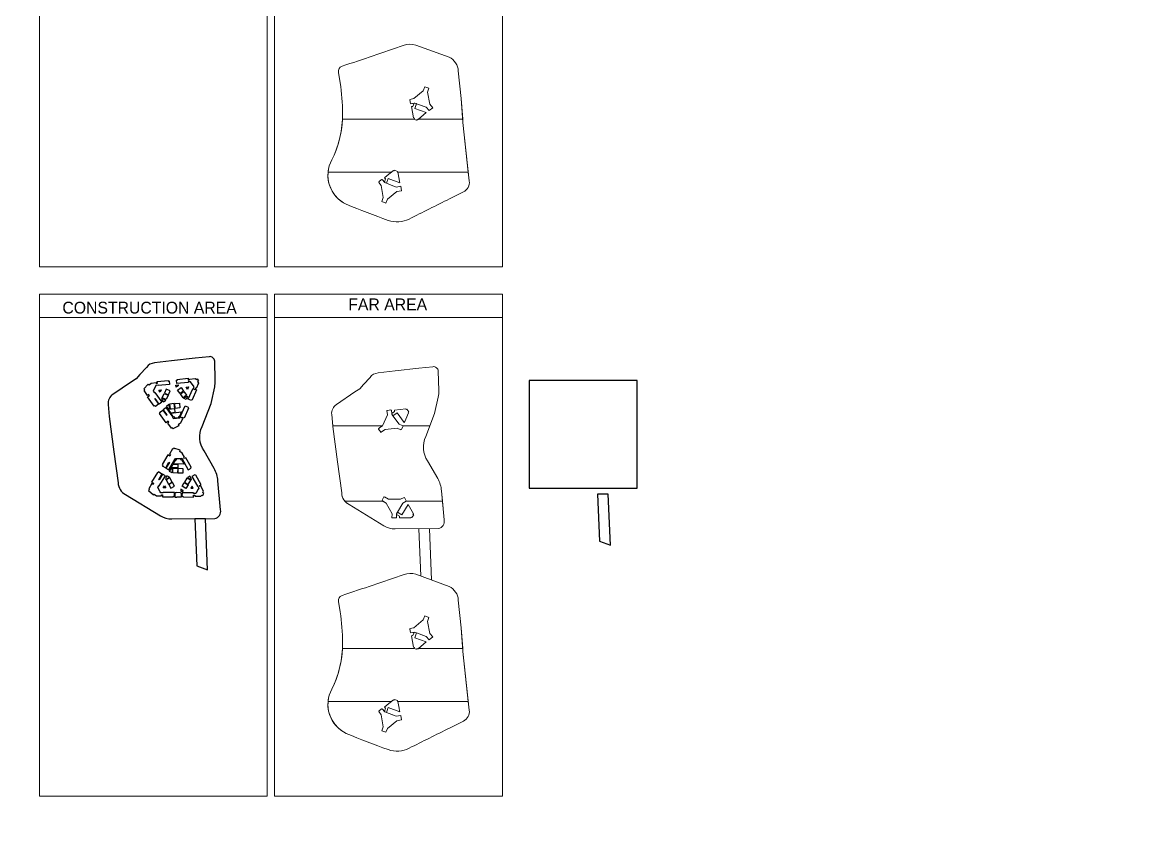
# Model space of a CAD drawing. Header units: metres. Extents: x 256329 to 886268, y -249371 to 355.
# Drawn here: x 282652 to 283279, y -927 to -465 of the extents above; entities that cross this region are included whole.
import ezdxf

# ---------------------------------------------------------------- set-up
doc = ezdxf.new("R2010")
doc.units = ezdxf.units.M
doc.header["$MEASUREMENT"] = 0
doc.linetypes.add('CONTINOUS', pattern=[0])
doc.layers.get('0').update_dxf_attribs({"lineweight": 18})
doc.layers.add('A-AREA-BUP LOBBY', color=49, linetype='Continuous', lineweight=0, plot=False)
doc.layers.add('A_TEXT', color=4, linetype='Continuous', lineweight=0, transparency=0.3)
doc.layers.add('BLK_1_FLR_3_BLT_UP_AREA', color=7, linetype='Continuous', plot=False)
doc.layers.add('BLK_1_FLR_3_BLT_UP_AREA_DEDUCT', color=7, linetype='Continuous', plot=False)
doc.layers.add('BLK_1_FLR_3_STILT_FLOOR', color=7, linetype='Continuous')
doc.styles.get("Standard").update_dxf_attribs({"font": 'arial.ttf'})

msp = doc.modelspace()

# ---------------------------------------------------------------- linework, layer by layer
for p, q in [((282662.263042, -632.159345, 101311.467758), (282791.068192, -632.159345, 101311.467758)), ((282795.14986, -632.159345, 101311.467758), (282923.95501, -632.159345, 101311.467758)), ((282876.648549, -751.551898, -0.201981), (282877.759115, -778.244037, -0.201981)), ((282883.86951, -780.477237, -0.201981), (282882.664518, -751.515607, -0.201981))]:
    msp.add_line(p, q)
at = {"elevation": 101311.467758}
for points in [[(282662.263042, -319.524509), (282791.068192, -319.524509), (282791.068192, -603.468754), (282662.263042, -603.468754)], [(282795.14986, -319.524509), (282923.95501, -319.524509), (282923.95501, -603.468754), (282795.14986, -603.468754)], [(282662.263042, -618.813182), (282791.068192, -618.813182), (282791.068192, -902.757427), (282662.263042, -902.757427)], [(282795.14986, -618.813182), (282923.95501, -618.813182), (282923.95501, -902.757427), (282795.14986, -902.757427)]]:
    msp.add_lwpolyline(points, close=True, dxfattribs=at)
at = {"layer": 'A-AREA-BUP LOBBY', "color": 30, "true_color": 0xf26722}
for points, elevation in [([(282833.325132, -489.929773, 0.004672), (282868.378525, -478.134716, -0.144172), (282875.042175, -477.962389), (282893.907709, -484.857282, -0.26933), (282899.030819, -492.63664), (282900.674254, -508.241982), (282901.682907, -521.76633), (282905.19447, -554.873105, -0.334868), (282901.977957, -561.011443), (282894.11954, -564.941849, 0.001277), (282871.224519, -576.39285, -0.202785), (282859.44527, -577.147405, -0.015567), (282835.716282, -568.017283, -0.430968), (282827.539238, -542.931731, 0.117898), (282833.570252, -516.77677, 0.042938), (282832.210322, -499.274393), (282831.255488, -493.471901, -0.370217)], 101113.153553), ([(282827.466515, -686.97441), (282828.160579, -693.687209), (282830.710732, -713.636176), (282833.146944, -731.176397, 0.281271), (282837.364318, -737.854744), (282857.011423, -749.851313, 0.139446), (282863.41649, -751.631371), (282887.733623, -751.484682, 0.402239), (282891.058633, -746.468339), (282889.475543, -730.129539, 0.126137), (282887.370798, -723.157734), (282881.680753, -713.209907, -0.264211), (282880.626369, -699.412453), (282885.639644, -686.418157), (282887.718107, -677.046777, 0.062728), (282888.069599, -673.276727), (282887.719656, -662.455418, 0.440797), (282884.543437, -659.898667), (282876.720535, -660.69092), (282863.369532, -662.204426), (282853.644149, -663.419151, 0.219816), (282849.141227, -665.948358), (282845.437478, -670.043962), (282843.334968, -672.349944), (282840.625571, -674.176882), (282830.14583, -681.242677, 0.27692)], 101113.047509), ([(282833.325132, -789.218446, 0.004672), (282868.378525, -777.423389, -0.144172), (282875.042175, -777.251062), (282893.907709, -784.145955, -0.26933), (282899.030819, -791.925313), (282900.674254, -807.530655), (282901.682907, -821.055003), (282905.19447, -854.161778, -0.334868), (282901.977957, -860.300116), (282894.11954, -864.230522, 0.001277), (282871.224519, -875.681523, -0.202785), (282859.44527, -876.436078, -0.015567), (282835.716282, -867.305956, -0.430968), (282827.539238, -842.220404, 0.117898), (282833.570252, -816.065443, 0.042938), (282832.210322, -798.563066), (282831.255488, -792.760574, -0.370217)], 101113.153553)]:
    msp.add_lwpolyline(points, format="xyb", close=True, dxfattribs=dict(at, elevation=elevation))
for points in [[(282899.030819, -492.63664, 0.26933), (282893.907709, -484.857282), (282875.042175, -477.962389, 0.144172), (282868.378525, -478.134716, -0.004672), (282833.325132, -489.929773, 0.370217), (282831.255488, -493.471901), (282832.210322, -499.274393, -0.042938), (282833.570252, -516.77677, -0.013685), (282833.509351, -519.93459), (282873.996497, -519.93459), (282874.203065, -519.355964), (282873.761517, -519.198332), (282872.600625, -512.809679), (282873.423644, -512.657692), (282874.065206, -510.858425), (282872.18132, -511.204081), (282872.132093, -510.937159), (282871.9848, -510.963446), (282871.626473, -508.995791), (282871.772657, -508.969169), (282871.723, -508.697421), (282873.982855, -508.283942), (282879.256033, -503.802607), (282880.071686, -501.586953), (282882.460694, -502.44739), (282881.665506, -504.661492), (282882.909672, -511.466042), (282884.599867, -513.430825), (282882.656745, -515.07913), (282880.956683, -513.125962), (282875.415947, -511.150667), (282874.43278, -513.906832), (282880.902514, -516.217277), (282876.527466, -519.93459), (282901.546295, -519.93459), (282900.674254, -508.241982)], [(282901.682907, -521.76633), (282901.546295, -519.93459), (282876.527466, -519.93459), (282876.319893, -520.110957), (282875.953449, -519.980844), (282875.797453, -520.41783), (282875.338321, -520.25492), (282875.288159, -520.396283), (282873.996497, -519.93459), (282833.509351, -519.93459, -0.104045), (282827.539238, -542.931731, 0.101948), (282825.405986, -549.93875), (282861.212841, -549.93875), (282862.405429, -548.968528), (282862.843693, -549.135794), (282862.97738, -548.78551), (282864.709349, -549.459588), (282864.57952, -549.799323), (282864.942522, -549.93875), (282904.671094, -549.93875)], [(282894.11954, -564.941849), (282901.977957, -561.011443, 0.334868), (282905.19447, -554.873105), (282904.671094, -549.93875), (282864.942522, -549.93875), (282865.556329, -553.776552), (282865.557568, -553.776408), (282865.776865, -555.148607), (282865.89466, -555.891956), (282859.472428, -553.430561), (282858.40319, -556.170586), (282863.934178, -558.286061), (282866.465673, -557.89093), (282866.867173, -560.40136), (282864.338911, -560.817007), (282858.969675, -565.178331), (282858.138283, -567.354756), (282855.742705, -566.46481), (282856.582323, -564.264147), (282855.489867, -557.433403), (282854.042886, -555.644299), (282854.248476, -555.477245), (282854.154211, -555.36281), (282855.704795, -554.101471), (282855.799451, -554.217833), (282856.02091, -554.038807), (282857.225533, -555.528951), (282857.90967, -553.734452), (282857.36732, -553.07176), (282858.871525, -551.843512), (282861.212841, -549.93875), (282825.405986, -549.93875, 0.315172), (282835.716282, -568.017283, 0.015567), (282859.44527, -577.147405, 0.202785), (282871.224519, -576.39285, -0.001277)], [(282888.069599, -673.276727), (282887.719656, -662.455418, 0.440797), (282884.543437, -659.898667), (282876.720535, -660.69092), (282863.369532, -662.204426), (282853.644149, -663.419151, 0.219816), (282849.141227, -665.948358), (282845.437478, -670.043962), (282843.334968, -672.349944), (282840.625571, -674.176882), (282830.14583, -681.242677, 0.27692), (282827.466515, -686.97441), (282828.130163, -693.39303), (282856.065834, -693.39303), (282856.128855, -693.347406), (282858.917496, -687.047254), (282858.681919, -684.762023), (282858.954006, -684.733581), (282858.938412, -684.584394), (282860.927587, -684.376466), (282860.943181, -684.525653), (282861.218102, -684.497597), (282861.412125, -686.398802), (282862.963281, -685.273981), (282862.87345, -684.417445), (282869.349337, -683.764481), (282869.609172, -684.122676), (282869.894814, -683.913085), (282871.003616, -685.406912), (282870.698664, -685.624592), (282870.92683, -685.940265), (282869.309445, -689.566311), (282869.455557, -689.6306), (282868.887549, -690.897607), (282868.750255, -690.837197), (282868.471873, -691.447881), (282864.475429, -685.936021), (282862.060871, -687.602293), (282862.10215, -687.659224), (282865.539547, -692.39457), (282867.267641, -693.164783), (282867.595771, -693.312165), (282867.782291, -693.39303), (282882.948697, -693.39303), (282885.639644, -686.418157), (282887.718107, -677.046777, 0.062728)], [(282881.680753, -713.209907, -0.264211), (282880.626369, -699.412453), (282882.948697, -693.39303), (282867.782291, -693.39303), (282866.917805, -695.354588), (282866.776801, -695.292668), (282866.612002, -695.66216), (282864.480248, -694.719906), (282857.599028, -695.437032), (282855.690583, -696.821348), (282855.371122, -697.053062), (282853.973594, -695.138299), (282853.867211, -694.987355), (282854.513966, -694.516494), (282856.065834, -693.39303), (282828.130163, -693.39303), (282828.160579, -693.687209), (282830.710732, -713.636176), (282833.146944, -731.176397, 0.176993), (282835.004452, -736.033882), (282856.57225, -736.033882), (282856.062186, -735.729977), (282856.227784, -735.452043), (282855.983581, -735.306462), (282857.006623, -733.5879), (282857.250738, -733.733429), (282857.369357, -733.534534), (282859.49374, -734.800744), (282866.411599, -734.899145), (282868.36994, -733.810779), (282868.476113, -734.001075), (282868.606974, -733.927757), (282869.584598, -735.672653), (282869.452992, -735.744641), (282869.614861, -736.033882), (282890.047623, -736.033882), (282889.475543, -730.129539, 0.126137), (282887.370798, -723.157734)], [(282891.058633, -746.468339), (282890.047623, -736.033882), (282869.614861, -736.033882), (282867.647532, -737.144736), (282864.648382, -742.197798), (282867.164723, -743.69916), (282870.681253, -737.796015), (282873.622658, -743.058654), (282873.42413, -743.393015), (282873.808091, -743.624889), (282872.857961, -745.21894), (282872.472882, -744.989415), (282872.232464, -745.392221), (282865.739736, -745.291365), (282865.749969, -744.432262), (282864.085418, -743.440506), (282864.083468, -745.211809), (282864.087857, -745.403854), (282861.717466, -745.369236), (282861.531745, -745.365218), (282861.56157, -743.041075), (282858.189828, -736.997662), (282856.57225, -736.033882), (282835.004452, -736.033882, 0.099333), (282837.364318, -737.854744), (282857.011423, -749.851313, 0.139446), (282863.41649, -751.631371), (282887.733623, -751.484682, 0.402239)], [(282899.030819, -791.925313, 0.26933), (282893.907709, -784.145955), (282875.042175, -777.251062, 0.144172), (282868.378525, -777.423389, -0.004672), (282833.325132, -789.218446, 0.370217), (282831.255488, -792.760574), (282832.210322, -798.563066, -0.042938), (282833.570252, -816.065443, -0.013685), (282833.509351, -819.223263), (282873.996497, -819.223263), (282874.203065, -818.644637), (282873.761517, -818.487005), (282872.600625, -812.098352), (282873.423644, -811.946365), (282874.065206, -810.147098), (282872.18132, -810.492754), (282872.132093, -810.225832), (282871.9848, -810.252119), (282871.626473, -808.284464), (282871.772657, -808.257842), (282871.723, -807.986094), (282873.982855, -807.572615), (282879.256033, -803.09128), (282880.071686, -800.875626), (282882.460694, -801.736063), (282881.665506, -803.950165), (282882.909672, -810.754715), (282884.599867, -812.719498), (282882.656745, -814.367803), (282880.956683, -812.414635), (282875.415947, -810.43934), (282874.43278, -813.195505), (282880.902514, -815.50595), (282876.527466, -819.223263), (282901.546295, -819.223263), (282900.674254, -807.530655)], [(282901.682907, -821.055003), (282901.546295, -819.223263), (282876.527466, -819.223263), (282876.319893, -819.39963), (282875.953449, -819.269517), (282875.797453, -819.706503), (282875.338321, -819.543593), (282875.288159, -819.684956), (282873.996497, -819.223263), (282833.509351, -819.223263, -0.104045), (282827.539238, -842.220404, 0.101948), (282825.405986, -849.227423), (282861.212841, -849.227423), (282862.405429, -848.257201), (282862.843693, -848.424467), (282862.97738, -848.074183), (282864.709349, -848.748261), (282864.57952, -849.087996), (282864.942522, -849.227423), (282904.671094, -849.227423)], [(282894.11954, -864.230522), (282901.977957, -860.300116, 0.334868), (282905.19447, -854.161778), (282904.671094, -849.227423), (282864.942522, -849.227423), (282865.556329, -853.065225), (282865.557568, -853.065081), (282865.776865, -854.437281), (282865.89466, -855.18063), (282859.472428, -852.719235), (282858.40319, -855.45926), (282863.934178, -857.574734), (282866.465673, -857.179604), (282866.867173, -859.690033), (282864.338911, -860.10568), (282858.969675, -864.467004), (282858.138283, -866.643429), (282855.742705, -865.753483), (282856.582323, -863.55282), (282855.489867, -856.722076), (282854.042886, -854.932972), (282854.248476, -854.765918), (282854.154211, -854.651483), (282855.704795, -853.390144), (282855.799451, -853.506506), (282856.02091, -853.32748), (282857.225533, -854.817625), (282857.90967, -853.023125), (282857.36732, -852.360433), (282858.871525, -851.132185), (282861.212841, -849.227423), (282825.405986, -849.227423, 0.315172), (282835.716282, -867.305956, 0.015567), (282859.44527, -876.436078, 0.202785), (282871.224519, -875.681523, -0.001277)]]:
    msp.add_lwpolyline(points, format="xyb", close=True, dxfattribs=at)
for points, elevation in [([(282884.599867, -513.430825), (282882.909672, -511.466042), (282881.665506, -504.661492), (282882.460694, -502.44739), (282880.071686, -501.586953), (282879.256033, -503.802607), (282873.982855, -508.283942), (282871.723, -508.697421), (282871.772657, -508.969169), (282871.626473, -508.995791), (282871.9848, -510.963446), (282872.132093, -510.937159), (282872.18132, -511.204081), (282874.415777, -510.794103), (282880.956683, -513.125962), (282882.656745, -515.07913)], 101407.630216), ([(282880.902514, -516.217277), (282876.319893, -520.110957), (282875.953449, -519.980844), (282875.797453, -520.41783), (282875.338321, -520.25492), (282875.288159, -520.396283), (282873.996497, -519.93459), (282874.203065, -519.355964), (282873.761517, -519.198332), (282872.600625, -512.809679), (282873.423644, -512.657692), (282874.06693, -510.853591), (282874.415777, -510.794103), (282875.422719, -511.13168), (282874.43278, -513.906832)], 101407.688418), ([(282859.472428, -553.430561), (282865.89466, -555.891956), (282865.777, -555.15629), (282865.776865, -555.148607), (282865.557568, -553.776408), (282865.556329, -553.776552), (282864.942522, -549.93875), (282864.57952, -549.799323), (282864.57952, -549.799323), (282864.709349, -549.459588), (282862.97738, -548.78551), (282862.843693, -549.135794), (282862.405429, -548.968528), (282858.871525, -551.843512), (282857.36732, -553.07176), (282857.90967, -553.734452), (282857.225533, -555.528951), (282857.449288, -555.805741), (282858.40319, -556.170586)], 101412.636202), ([(282866.465673, -557.89093), (282863.934178, -558.286061), (282857.449288, -555.805741), (282856.02091, -554.038807), (282855.799451, -554.217833), (282855.704795, -554.101471), (282854.154211, -555.36281), (282854.248476, -555.477245), (282854.042886, -555.644299), (282855.489867, -557.433403), (282856.582323, -564.264147), (282855.742705, -566.46481), (282858.138283, -567.354756), (282858.969675, -565.178331), (282864.338911, -560.817007), (282866.867173, -560.40136)], 101407.552033), ([(282867.782291, -693.39303), (282866.917805, -695.354588), (282866.776801, -695.292668), (282866.612002, -695.66216), (282864.480248, -694.719906), (282857.599028, -695.437032), (282855.690583, -696.821348), (282855.371122, -697.053062), (282853.973594, -695.138299), (282853.867211, -694.987355), (282854.513966, -694.516494), (282856.128855, -693.347406), (282858.917496, -687.047254), (282858.681919, -684.762023), (282858.954006, -684.733581), (282858.938412, -684.584394), (282860.927587, -684.376466), (282860.943181, -684.525653), (282861.218102, -684.497597), (282861.448795, -686.758123), (282862.10215, -687.659224), (282865.539547, -692.39457), (282867.267641, -693.164783), (282867.595771, -693.312165)], 101412.646583), ([(282869.349337, -683.764481), (282862.933043, -684.411436), (282862.873974, -684.422438), (282862.963281, -685.273981), (282861.412697, -686.398388), (282861.448795, -686.758123), (282862.061872, -687.601602), (282864.475429, -685.936021), (282868.471873, -691.447881), (282868.750255, -690.837197), (282868.887549, -690.897607), (282869.455557, -689.6306), (282869.309445, -689.566311), (282870.92683, -685.940265), (282870.698664, -685.624592), (282871.003616, -685.406912), (282869.894814, -683.913085), (282869.609172, -684.122676)], 101412.682126), ([(282864.085748, -743.140405), (282864.083468, -745.211809), (282864.084564, -745.259766), (282864.082276, -745.403772), (282861.717466, -745.369236), (282861.717824, -745.367823), (282861.531745, -745.365218), (282861.56157, -743.041075), (282858.189828, -736.997662), (282856.062186, -735.729977), (282856.227784, -735.452043), (282855.983581, -735.306462), (282857.006623, -733.5879), (282857.250738, -733.733429), (282857.369357, -733.534534), (282859.49374, -734.800744), (282866.411599, -734.899145), (282868.36994, -733.810779), (282868.476113, -734.001075), (282868.606974, -733.927757), (282869.584598, -735.672653), (282869.452992, -735.744641), (282869.614861, -736.033882), (282867.647532, -737.144736), (282864.679287, -742.145728), (282864.085748, -743.140405)], 101407.630216), ([(282872.232464, -745.392221), (282872.472882, -744.989415), (282872.857961, -745.21894), (282873.808091, -743.624889), (282873.42413, -743.393015), (282873.622658, -743.058654), (282870.681253, -737.796015), (282867.164723, -743.69916), (282864.646057, -742.196411), (282864.085748, -743.140405), (282864.104529, -743.451892), (282865.749969, -744.432262), (282865.739736, -745.291365)], 101407.637315), ([(282884.599867, -812.719498), (282882.909672, -810.754715), (282881.665506, -803.950165), (282882.460694, -801.736063), (282880.071686, -800.875626), (282879.256033, -803.09128), (282873.982855, -807.572615), (282871.723, -807.986094), (282871.772657, -808.257842), (282871.626473, -808.284464), (282871.9848, -810.252119), (282872.132093, -810.225832), (282872.18132, -810.492754), (282874.415777, -810.082776), (282880.956683, -812.414635), (282882.656745, -814.367803)], 101407.630216), ([(282880.902514, -815.50595), (282876.319893, -819.39963), (282875.953449, -819.269517), (282875.797453, -819.706503), (282875.338321, -819.543593), (282875.288159, -819.684956), (282873.996497, -819.223263), (282874.203065, -818.644637), (282873.761517, -818.487005), (282872.600625, -812.098352), (282873.423644, -811.946365), (282874.06693, -810.142264), (282874.415777, -810.082776), (282875.422719, -810.420354), (282874.43278, -813.195505)], 101407.688418), ([(282859.472428, -852.719235), (282865.89466, -855.18063), (282865.777, -854.444963), (282865.776865, -854.437281), (282865.557568, -853.065081), (282865.556329, -853.065225), (282864.942522, -849.227423), (282864.57952, -849.087996), (282864.57952, -849.087996), (282864.709349, -848.748261), (282862.97738, -848.074183), (282862.843693, -848.424467), (282862.405429, -848.257201), (282858.871525, -851.132185), (282857.36732, -852.360433), (282857.90967, -853.023125), (282857.225533, -854.817625), (282857.449288, -855.094414), (282858.40319, -855.45926)], 101412.636202), ([(282866.465673, -857.179604), (282863.934178, -857.574734), (282857.449288, -855.094414), (282856.02091, -853.32748), (282855.799451, -853.506506), (282855.704795, -853.390144), (282854.154211, -854.651483), (282854.248476, -854.765918), (282854.042886, -854.932972), (282855.489867, -856.722076), (282856.582323, -863.55282), (282855.742705, -865.753483), (282858.138283, -866.643429), (282858.969675, -864.467004), (282864.338911, -860.10568), (282866.867173, -859.690033)], 101407.552033)]:
    msp.add_lwpolyline(points, close=True, dxfattribs=dict(at, elevation=elevation))
at = {"layer": 'BLK_1_FLR_3_BLT_UP_AREA', "color": 14, "linetype": 'CONTINOUS', "elevation": 101113.047509}
msp.add_lwpolyline([(282701.063063, -681.301204), (282701.757127, -688.014003), (282704.30728, -707.962971), (282706.743492, -725.503191, 0.281271), (282710.960866, -732.181539), (282730.60797, -744.178107, 0.139446), (282737.013038, -745.958165), (282761.330171, -745.811476, 0.402239), (282764.65518, -740.795134), (282763.07209, -724.456333, 0.126137), (282760.967345, -717.484529), (282755.277301, -707.536701, -0.264211), (282754.222917, -693.739247), (282759.236192, -680.744951), (282761.314654, -671.373571, 0.062728), (282761.666147, -667.603521), (282761.316204, -656.782213, 0.440797), (282758.139984, -654.225462), (282750.317083, -655.017714), (282736.966079, -656.53122), (282727.240697, -657.745946, 0.219816), (282722.737775, -660.275153), (282719.034026, -664.370756), (282716.931516, -666.676739), (282714.222118, -668.503676), (282703.742378, -675.569471, 0.27692)], format="xyb", close=True, dxfattribs=at)
at = {"layer": 'BLK_1_FLR_3_BLT_UP_AREA', "color": 14, "linetype": 'CONTINOUS'}
msp.add_lwpolyline([(282756.099544, -745.843029), (282750.083575, -745.879319), (282751.194141, -772.571459), (282757.304535, -774.804659)], close=True, dxfattribs=at)
at = {"layer": 'BLK_1_FLR_3_BLT_UP_AREA_DEDUCT', "color": 14, "linetype": 'CONTINOUS'}
for points, elevation in [([(282731.437578, -679.941096), (282729.948195, -681.021346), (282727.735598, -677.970751), (282727.494731, -678.140382), (282729.591271, -681.031819), (282727.766979, -682.359547), (282727.475272, -681.948496), (282727.124374, -682.203073), (282723.368788, -677.025734), (282724.45806, -676.235588), (282724.094045, -675.743825), (282724.042257, -675.672433), (282723.404406, -676.13513), (282721.418379, -673.406072), (282721.757582, -672.964923), (282721.231728, -672.503324), (282723.751167, -669.688634), (282724.296045, -670.168498), (282725.45661, -669.126749), (282728.181872, -668.843914), (282728.234201, -669.343971), (282728.93023, -669.277089), (282728.826327, -668.297752), (282734.986279, -667.656723), (282735.022737, -668.007068), (282735.51815, -667.961485), (282735.723946, -669.939838), (282729.401892, -670.604366), (282729.369923, -670.300227), (282727.97729, -670.452564), (282726.50846, -673.64606), (282727.209076, -674.649917), (282727.471891, -674.471317)], 101215.340842), ([(282739.745493, -667.520844), (282740.242655, -667.469027), (282740.19928, -667.056074), (282746.2416, -666.425463), (282746.352126, -667.483529), (282747.048254, -667.410965), (282746.988486, -666.862015), (282750.333917, -666.511997), (282750.93354, -667.200725), (282751.50016, -666.789699), (282752.260516, -667.943428), (282751.694536, -668.356272), (282752.160812, -669.235097), (282750.845321, -672.175477), (282750.508709, -672.02488), (282750.28153, -672.523799), (282750.180394, -672.7505), (282749.244965, -672.333186), (282749.710526, -671.289609), (282747.606579, -668.389779), (282746.360768, -668.520228), (282746.391129, -668.812736), (282739.953267, -669.485298)], 101215.340842), ([(282731.095095, -672.987704), (282730.513728, -674.310156), (282729.651262, -673.135917)], 101316.55521), ([(282733.906567, -678.447003), (282731.678734, -677.482527), (282732.778674, -675.016735), (282735.0136, -676.014946)], 101316.562308), ([(282735.126972, -675.787747), (282736.113823, -673.578104), (282733.867866, -672.575035), (282732.88314, -674.782587)], 101316.480842), ([(282740.663244, -670.229313), (282740.727297, -670.640512), (282739.455434, -671.561321), (282739.330784, -670.365228)], 101316.562308), ([(282740.346317, -673.141692), (282742.330511, -671.708056), (282743.739256, -673.651105), (282741.757642, -675.083037)], 101316.562308), ([(282743.884752, -673.854411), (282745.46959, -676.04034), (282743.486772, -677.472979), (282741.909753, -675.290334)], 101215.340842), ([(282746.549477, -671.374839), (282745.956896, -672.702358), (282745.103642, -671.525557)], 101316.562308), ([(282751.06082, -673.046167), (282748.659408, -678.714984), (282748.317301, -678.561968), (282748.127069, -678.987282), (282746.30973, -678.174434), (282748.913814, -672.339126), (282749.187086, -672.461038), (282749.244263, -672.332873), (282750.180394, -672.7505), (282750.220301, -672.670965)], 101215.340842), ([(282732.346615, -679.827964), (282733.720001, -678.832187), (282731.515184, -677.848992), (282731.28727, -678.360089)], 101316.562308), ([(282735.403139, -681.142051), (282735.677862, -683.797956), (282735.260204, -683.841559), (282734.026592, -682.140623)], 101215.383483), ([(282738.480898, -680.792025), (282735.795493, -681.072374), (282736.076315, -683.762313), (282738.76424, -683.481701)], 101215.340842), ([(282741.695775, -683.175657), (282739.012889, -683.455743), (282738.733213, -680.776788), (282741.418619, -680.496439)], 101215.340842), ([(282743.099052, -688.623937), (282743.022696, -688.795253), (282741.807968, -688.258588), (282741.950592, -687.935837), (282741.942704, -687.932353), (282744.582156, -682.038364), (282746.381641, -682.832775), (282746.198253, -683.24692), (282746.589789, -683.423141), (282744.074703, -689.055243), (282743.052664, -688.603252)], 101311.683712), ([(282745.705979, -676.363022), (282746.002504, -676.772742), (282745.252356, -678.46199), (282743.748733, -677.782061)], 101215.340842), ([(282743.022696, -688.795253), (282742.812181, -689.27742), (282743.151551, -689.428696), (282742.076663, -691.840087), (282740.717631, -692.731984), (282741.006757, -693.374771), (282737.610298, -695.044283), (282737.339537, -694.404285), (282736.820681, -694.634352), (282734.766687, -691.793842), (282735.402191, -691.332865), (282734.991178, -690.76624), (282733.905012, -691.550355), (282730.151438, -686.370603), (282730.497981, -686.12425), (282730.208476, -685.716375), (282732.02654, -684.397618), (282734.123799, -687.288534), (282734.370606, -687.109536), (282732.162005, -684.064245), (282733.646076, -682.987701), (282737.632315, -688.483039), (282737.54432, -688.546869), (282737.978856, -689.146098), (282741.52513, -688.900311), (282741.811118, -688.25998)], 101311.683712), ([(282738.800542, -683.708225), (282735.030901, -684.101766), (282736.382633, -685.965196), (282739.008185, -685.698773)], 101311.510399), ([(282736.48773, -686.112799), (282742.548848, -685.496733), (282741.364573, -688.154278), (282740.845898, -688.193385), (282740.886459, -688.927015), (282738.936325, -689.075552), (282738.924933, -688.925986), (282738.64267, -688.947485), (282738.605135, -688.34244), (282738.128533, -688.372006)], 101311.510399), ([(282744.245492, -711.020082), (282742.958204, -708.71527), (282741.524477, -707.949195), (282741.791104, -707.095107), (282738.207898, -705.969966), (282738.01214, -706.593394), (282737.472247, -706.40496), (282735.680029, -709.421984), (282736.358834, -709.826583), (282736.000436, -710.427875), (282734.83248, -709.763147), (282731.57934, -715.242779), (282731.942873, -715.455086), (282731.686818, -715.884657), (282733.620736, -717.037347), (282735.456227, -713.973849), (282735.70667, -714.123103), (282733.774378, -717.364962), (282735.353939, -718.306451), (282738.836242, -712.464357), (282738.742809, -712.408666), (282739.127968, -711.769415), (282739.789837, -711.750944), (282742.675709, -711.69869), (282746.33251, -718.240319), (282748.069055, -717.269562), (282747.84955, -716.8769), (282748.077943, -716.749761), (282745.07328, -711.368865), (282744.264446, -711.820513), (282743.920516, -711.20179)], 101215.383483), ([(282743.998763, -714.993435), (282737.902228, -714.910003), (282739.33442, -712.507473), (282739.810539, -712.490578), (282739.802257, -711.892846), (282742.038332, -711.861864), (282742.060348, -712.457872), (282742.580439, -712.450181)], 101316.562308), ([(282738.575947, -733.092853), (282738.60301, -731.104008), (282732.246812, -731.010671), (282732.246812, -731.310596), (282730.841632, -731.289962), (282730.483361, -730.618496), (282729.089135, -728.235528), (282729.716028, -727.183818), (282729.976902, -727.332937), (282733.436646, -721.528578), (282731.85491, -720.585769), (282729.924797, -723.823888), (282729.666918, -723.670171), (282731.495567, -720.602274), (282729.561828, -719.449651), (282729.305618, -719.879044), (282728.941647, -719.664697), (282725.664615, -725.144109), (282726.809572, -725.827166), (282726.455045, -726.441719), (282725.773831, -726.035667), (282724.043705, -728.938217), (282724.446085, -729.320913), (282723.938988, -729.854092), (282726.718166, -732.412769), (282727.198396, -731.897948), (282728.450385, -732.837073), (282731.201293, -732.876652), (282731.19684, -732.365034), (282731.896413, -732.374983), (282731.882219, -733.409254), (282738.07043, -733.493703), (282738.07598, -733.086045)], 101215.426124), ([(282737.310971, -717.304669), (282737.273673, -719.973198), (282735.812509, -719.102275), (282736.887789, -717.29871)], 101215.426124), ([(282740.443384, -715.095543), (282740.412487, -717.098632), (282736.631541, -717.044852), (282737.81572, -715.059109)], 101311.510399), ([(282737.710993, -717.305845), (282740.41073, -717.343579), (282740.370358, -720.044989), (282737.671017, -720.007261)], 101215.426124), ([(282740.660705, -717.347073), (282743.360441, -717.384807), (282743.322885, -720.071888), (282740.620996, -720.03744)], 101215.426124), ([(282733.700787, -723.606619), (282735.808893, -722.427138), (282734.348943, -721.555672), (282733.425541, -723.113977)], 101215.426124), ([(282736.031499, -722.760821), (282733.933276, -723.933472), (282733.900361, -723.955757), (282735.209565, -726.315939), (282737.348768, -725.117809)], 101316.562308), ([(282737.468305, -725.338288), (282735.336806, -726.533811), (282736.516781, -728.6428), (282738.64938, -727.450098)], 101215.340842), ([(282753.599043, -726.631538), (282750.595915, -721.242347), (282750.362174, -721.370374), (282750.142311, -720.977892), (282748.405316, -721.950665), (282751.523691, -727.528368), (282751.785564, -727.382001), (282752.411551, -728.501991), (282751.990744, -729.207957), (282750.576889, -731.579265), (282749.327371, -731.562542), (282749.321628, -731.261299), (282742.85362, -731.170433), (282742.825788, -733.151573), (282743.325595, -733.158473), (282743.319803, -733.570718), (282749.289483, -733.654603), (282749.304881, -732.584361), (282750.106434, -732.595439), (282750.098681, -733.156421), (282753.462033, -733.20419), (282753.983868, -732.50766), (282754.59613, -732.816783), (282755.218086, -731.58491), (282754.651298, -731.245036), (282755.037036, -730.326945), (282753.459633, -727.511714), (282753.137783, -727.691699), (282752.799054, -727.085086)], 101316.562308), ([(282745.023806, -728.748871), (282742.917851, -727.494286), (282744.152367, -725.438715), (282746.252119, -726.687016)], 101215.426124), ([(282746.380069, -726.47224), (282747.757391, -724.160256), (282745.65464, -722.900292), (282744.274113, -725.217655)], 101215.426124), ([(282747.965495, -723.808328), (282748.22188, -723.371026), (282747.312409, -721.763087), (282745.886323, -722.569699)], 101215.426124), ([(282733.009076, -727.215858), (282733.71733, -728.483708), (282732.265213, -728.464532)], 101316.562308), ([(282742.421393, -733.67634), (282739.851757, -733.638607), (282739.848251, -733.86858), (282738.958994, -733.85313), (282739.005957, -731.094423), (282739.453392, -731.097708), (282739.455911, -730.931055), (282742.00624, -730.968505), (282742.00624, -731.138406), (282742.458562, -731.145171)], 101311.467758), ([(282743.515211, -730.37151), (282743.521361, -729.953529), (282742.171412, -729.150613), (282742.154854, -730.35337)], 101316.562308), ([(282748.545709, -727.513948), (282747.890994, -728.61352), (282749.170369, -728.631585)], 101311.510399)]:
    msp.add_lwpolyline(points, close=True, dxfattribs=dict(at, elevation=elevation))
at = {"layer": 'BLK_1_FLR_3_STILT_FLOOR', "color": 14, "linetype": 'CONTINOUS'}
for points in [[(282939.023449, -728.685123), (283000.073449, -728.685123), (283000.073449, -667.638652), (282939.023449, -667.638652)], [(282983.810606, -731.895347), (282977.794637, -731.931637), (282978.905203, -758.623777), (282985.015598, -760.856977)]]:
    msp.add_lwpolyline(points, close=True, dxfattribs=at)

# ---------------------------------------------------------------- texts
at = {"layer": 'A_TEXT', "char_height": 10, "width": 175.547662, "attachment_point": 9}
for s, insert in [('\\pxqc;{\\fCentury Gothic|b0|i0|c0|p34;\\H0.66667x;CONSTRUCTION AREA}', (282812.286154, -629.932136, 101311.467758)), ('\\pxqc;{\\fCentury Gothic|b0|i0|c0|p34;\\H0.66667x;FAR AREA}', (282946.897258, -627.977701, 101311.467758))]:
    msp.add_mtext(s, dxfattribs=dict(at, insert=insert))

doc.saveas('drawing.dxf')
